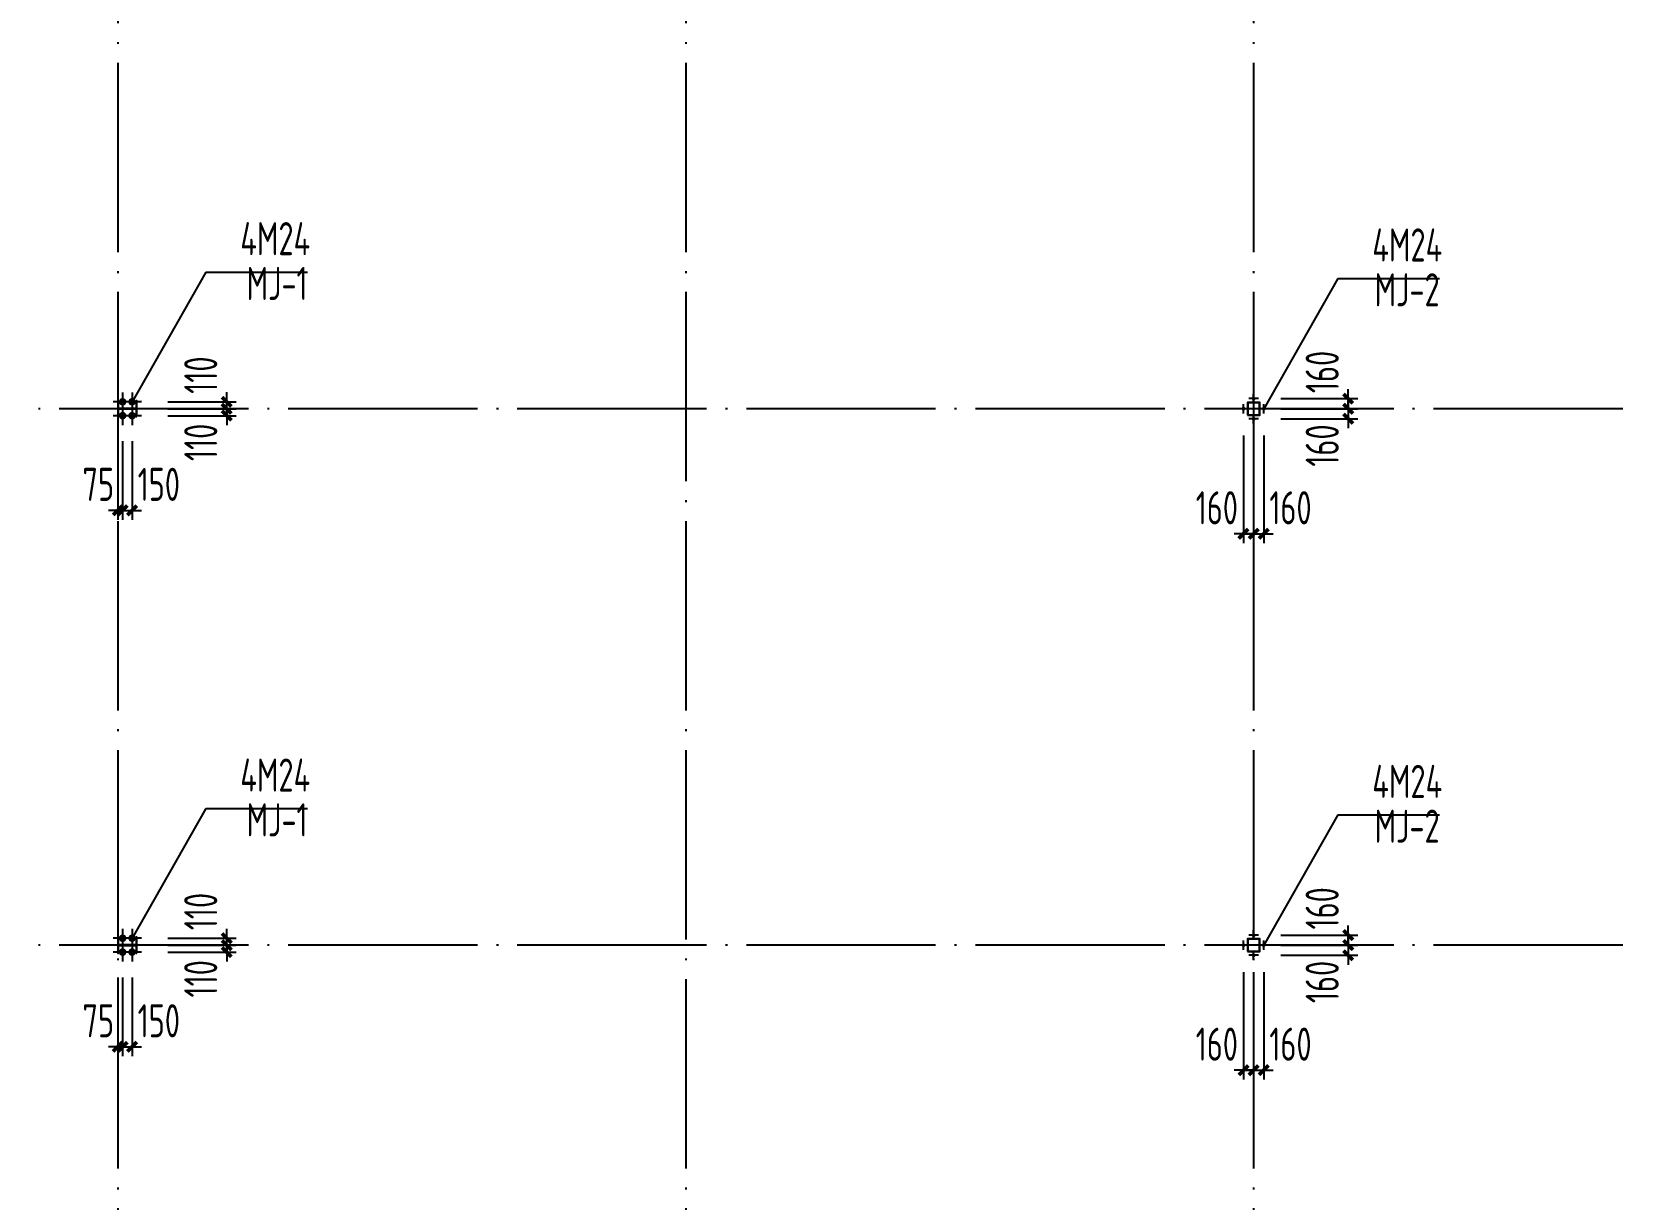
# Model space of a CAD drawing. Extents: x 753177 to 2169292, y -530934 to -273477.
# Drawn here: x 1113960 to 1139242, y -405400 to -386905 of the extents above; entities that cross this region are included whole.
import ezdxf
from ezdxf.enums import TextEntityAlignment as Align

# ---------------------------------------------------------------- set-up
doc = ezdxf.new("R2010")
doc.units = 0
doc.header["$LTSCALE"] = 1500
doc.header["$MEASUREMENT"] = 0
doc.linetypes.add('DASHED', pattern=[0.75, 0.5, -0.25])
doc.linetypes.add('DOTE', pattern=[2.42, 2, -0.2, 0.02, -0.2])
doc.layers.get('Defpoints').update_dxf_attribs({"color": 252})
for name, color, linetype in [('AXIS', 3, 'Continuous'), ('BOLT', 252, 'Continuous'), ('Boltx', 252, 'DASHED'), ('DIM', 3, 'Continuous'), ('M_Prof', 2, 'Continuous'), ('TEXT', 7, 'Continuous')]:
    doc.layers.add(name, color=color, linetype=linetype)
doc.styles.add('TSSD_Dimension', font='Tssdeng.shx', dxfattribs={"width": 0.7, "bigfont": 'hztxt.shx'})
doc.styles.add('TSSD_Label', font='Tssdeng.shx', dxfattribs={"width": 0.7, "bigfont": 'hztxt.shx'})
doc.dimstyles.new('TSSD_150_150', dxfattribs={"dimtxt": 525, "dimasz": 150, "dimexe": 150, "dimexo": 375, "dimgap": 150, "dimtad": 1, "dimdec": 0, "dimzin": 0, "dimdsep": 46, "dimtxsty": 'TSSD_Dimension', "dimblk": 'ARCHTICK', "dimblk1": 'ARCHTICK', "dimblk2": 'ARCHTICK', "dimcen": 0, "dimdle": 150, "dimclrt": 7, "dimadec": 0, "dimazin": 0, "dimtfac": 1, "dimtdec": 0, "dimtix": 1, "dimtmove": 2, "dimatfit": 3, "dimfxl": 0, "dimtolj": 1, "dimtzin": 0, "dimarcsym": 0})

# ---------------------------------------------------------------- blocks, each defined once
blk = doc.blocks.new('A$C72AE6952')
at = {"layer": 'AXIS', "color": 252, "linetype": 'DOTE'}
for p, q in [((0, 113500), (0, -3000)), ((9000, 113500), (9000, -3000)), ((18000, 113500), (18000, -3000)), ((42000, 93500), (-6000, 93500)), ((42000, 85000), (-6000, 85000))]:
    blk.add_line(p, q, dxfattribs=at)
blk = doc.blocks.new('A$C01EB0BB3')
at = {"layer": 'M_Prof'}
for points in [[(300, 93375), (300, 93625), (288, 93625), (288, 93504), (12, 93504), (12, 93625), (0, 93625), (0, 93375), (12, 93375), (12, 93496), (288, 93496), (288, 93375)], [(17900, 93400), (18100, 93400), (18100, 93600), (17900, 93600)], [(17906, 93406), (18094, 93406), (18094, 93594), (17906, 93594)], [(300, 84875), (300, 85125), (288, 85125), (288, 85004), (12, 85004), (12, 85125), (0, 85125), (0, 84875), (12, 84875), (12, 84996), (288, 84996), (288, 84875)], [(17900, 84900), (18100, 84900), (18100, 85100), (17900, 85100)], [(17906, 84906), (18094, 84906), (18094, 85094), (17906, 85094)]]:
    blk.add_lwpolyline(points, close=True, dxfattribs=at)
blk = doc.blocks.new('_ArchTick')
at = {"color": 0, "linetype": 'ByBlock', "const_width": 0.4}
blk.add_lwpolyline([(-0.5, -0.5), (0.5, 0.5)], dxfattribs=at)
blk = doc.blocks.new('*D415')
at = {"layer": 'Defpoints', "color": 0, "transparency": 16777216}
for p in [(1115398, -393016), (1115548, -393016), (1115548, -394486)]:
    blk.add_point(p, dxfattribs=at)
at = {"layer": 'DIM', "color": 0, "lineweight": -2, "transparency": 16777216}
for p, q in [((1115398, -393391), (1115398, -394636)), ((1115548, -393391), (1115548, -394636)), ((1115398, -394486), (1115248, -394486)), ((1115398, -394486), (1115548, -394486)), ((1115548, -394486), (1115698, -394486))]:
    blk.add_line(p, q, dxfattribs=at)
at = {"layer": 'DIM', "color": 0, "lineweight": -2, "transparency": 16777216, "xscale": 150, "yscale": 150, "zscale": 150}
blk.add_blockref('_ArchTick', (1115398, -394486), dxfattribs=at)
at = {"layer": 'DIM', "color": 0, "lineweight": -2, "transparency": 16777216, "xscale": 150, "yscale": 150, "zscale": 150, "rotation": 180}
blk.add_blockref('_ArchTick', (1115548, -394486), dxfattribs=at)
at = {"layer": 'DIM', "color": 7, "transparency": 16777216, "insert": (1115972, -394074), "char_height": 525, "attachment_point": 5, "style": 'TSSD_Dimension'}
blk.add_mtext('\\A1;150', dxfattribs=at)
blk = doc.blocks.new('*D416')
at = {"layer": 'Defpoints', "color": 0, "transparency": 16777216}
for p in [(1115739, -392876), (1115739, -392986), (1117048, -392876)]:
    blk.add_point(p, dxfattribs=at)
at = {"layer": 'DIM', "color": 0, "lineweight": -2, "transparency": 16777216}
for p, q in [((1117048, -392876), (1117048, -392726)), ((1116114, -392876), (1117198, -392876)), ((1116114, -392986), (1117198, -392986)), ((1117048, -392986), (1117048, -392876)), ((1117048, -392986), (1117048, -393136))]:
    blk.add_line(p, q, dxfattribs=at)
at = {"layer": 'DIM', "color": 0, "lineweight": -2, "transparency": 16777216, "xscale": 150, "yscale": 150, "zscale": 150}
for p, rotation in [((1117048, -392876), 270), ((1117048, -392986), 90)]:
    blk.add_blockref('_ArchTick', p, dxfattribs=dict(at, rotation=rotation))
at = {"layer": 'DIM', "color": 7, "transparency": 16777216, "insert": (1116636, -393409), "char_height": 525, "attachment_point": 5, "rotation": 90, "style": 'TSSD_Dimension'}
blk.add_mtext('\\A1;110', dxfattribs=at)
blk = doc.blocks.new('*D417')
at = {"layer": 'Defpoints', "color": 0, "transparency": 16777216}
for p in [(1115323, -393016), (1115398, -393016), (1115398, -394486)]:
    blk.add_point(p, dxfattribs=at)
at = {"layer": 'DIM', "color": 0, "lineweight": -2, "transparency": 16777216}
for p, q in [((1115323, -393391), (1115323, -394636)), ((1115398, -393391), (1115398, -394636)), ((1115323, -394486), (1115173, -394486)), ((1115323, -394486), (1115398, -394486)), ((1115398, -394486), (1115548, -394486))]:
    blk.add_line(p, q, dxfattribs=at)
at = {"layer": 'DIM', "color": 0, "lineweight": -2, "transparency": 16777216, "xscale": 150, "yscale": 150, "zscale": 150}
blk.add_blockref('_ArchTick', (1115323, -394486), dxfattribs=at)
at = {"layer": 'DIM', "color": 0, "lineweight": -2, "transparency": 16777216, "xscale": 150, "yscale": 150, "zscale": 150, "rotation": 180}
blk.add_blockref('_ArchTick', (1115398, -394486), dxfattribs=at)
at = {"layer": 'DIM', "color": 7, "transparency": 16777216, "insert": (1115013, -394074), "char_height": 525, "attachment_point": 5, "style": 'TSSD_Dimension'}
blk.add_mtext('\\A1;75', dxfattribs=at)
blk = doc.blocks.new('*D418')
at = {"layer": 'Defpoints', "color": 0, "transparency": 16777216}
for p in [(1115739, -392766), (1117048, -392766), (1115739, -392876)]:
    blk.add_point(p, dxfattribs=at)
at = {"layer": 'DIM', "color": 0, "lineweight": -2, "transparency": 16777216}
for p, q in [((1117048, -392766), (1117048, -392616)), ((1116114, -392766), (1117198, -392766)), ((1117048, -392876), (1117048, -392766)), ((1116114, -392876), (1117198, -392876)), ((1117048, -392876), (1117048, -393026))]:
    blk.add_line(p, q, dxfattribs=at)
at = {"layer": 'DIM', "color": 0, "lineweight": -2, "transparency": 16777216, "xscale": 150, "yscale": 150, "zscale": 150}
for p, rotation in [((1117048, -392766), 270), ((1117048, -392876), 90)]:
    blk.add_blockref('_ArchTick', p, dxfattribs=dict(at, rotation=rotation))
at = {"layer": 'DIM', "color": 7, "transparency": 16777216, "insert": (1116636, -392343), "char_height": 525, "attachment_point": 5, "rotation": 90, "style": 'TSSD_Dimension'}
blk.add_mtext('\\A1;110', dxfattribs=at)
blk = doc.blocks.new('*D411')
at = {"layer": 'Defpoints', "color": 0, "transparency": 16777216}
for p in [(1133163, -392927), (1133323, -392927), (1133323, -394857)]:
    blk.add_point(p, dxfattribs=at)
at = {"layer": 'DIM', "color": 0, "lineweight": -2, "transparency": 16777216}
for p, q in [((1133163, -393302), (1133163, -395007)), ((1133323, -393302), (1133323, -395007)), ((1133163, -394857), (1133013, -394857)), ((1133163, -394857), (1133323, -394857)), ((1133323, -394857), (1133473, -394857))]:
    blk.add_line(p, q, dxfattribs=at)
at = {"layer": 'DIM', "color": 0, "lineweight": -2, "transparency": 16777216, "xscale": 150, "yscale": 150, "zscale": 150}
blk.add_blockref('_ArchTick', (1133163, -394857), dxfattribs=at)
at = {"layer": 'DIM', "color": 0, "lineweight": -2, "transparency": 16777216, "xscale": 150, "yscale": 150, "zscale": 150, "rotation": 180}
blk.add_blockref('_ArchTick', (1133323, -394857), dxfattribs=at)
at = {"layer": 'DIM', "color": 7, "transparency": 16777216, "insert": (1132740, -394445), "char_height": 525, "attachment_point": 5, "style": 'TSSD_Dimension'}
blk.add_mtext('\\A1;160', dxfattribs=at)
blk = doc.blocks.new('*D412')
at = {"layer": 'Defpoints', "color": 0, "transparency": 16777216}
for p in [(1133323, -392927), (1133483, -392927), (1133483, -394857)]:
    blk.add_point(p, dxfattribs=at)
at = {"layer": 'DIM', "color": 0, "lineweight": -2, "transparency": 16777216}
for p, q in [((1133323, -393302), (1133323, -395007)), ((1133483, -393302), (1133483, -395007)), ((1133323, -394857), (1133173, -394857)), ((1133323, -394857), (1133483, -394857)), ((1133483, -394857), (1133633, -394857))]:
    blk.add_line(p, q, dxfattribs=at)
at = {"layer": 'DIM', "color": 0, "lineweight": -2, "transparency": 16777216, "xscale": 150, "yscale": 150, "zscale": 150}
blk.add_blockref('_ArchTick', (1133323, -394857), dxfattribs=at)
at = {"layer": 'DIM', "color": 0, "lineweight": -2, "transparency": 16777216, "xscale": 150, "yscale": 150, "zscale": 150, "rotation": 180}
blk.add_blockref('_ArchTick', (1133483, -394857), dxfattribs=at)
at = {"layer": 'DIM', "color": 7, "transparency": 16777216, "insert": (1133907, -394445), "char_height": 525, "attachment_point": 5, "style": 'TSSD_Dimension'}
blk.add_mtext('\\A1;160', dxfattribs=at)
blk = doc.blocks.new('*D413')
at = {"layer": 'Defpoints', "color": 0, "transparency": 16777216}
for p in [(1133381, -392716), (1133381, -392876), (1134822, -392876)]:
    blk.add_point(p, dxfattribs=at)
at = {"layer": 'DIM', "color": 0, "lineweight": -2, "transparency": 16777216}
for p, q in [((1134822, -392716), (1134822, -392566)), ((1133756, -392716), (1134972, -392716)), ((1134822, -392716), (1134822, -392876)), ((1133756, -392876), (1134972, -392876)), ((1134822, -392876), (1134822, -393026))]:
    blk.add_line(p, q, dxfattribs=at)
at = {"layer": 'DIM', "color": 0, "lineweight": -2, "transparency": 16777216, "xscale": 150, "yscale": 150, "zscale": 150}
for p, rotation in [((1134822, -392716), 270), ((1134822, -392876), 90)]:
    blk.add_blockref('_ArchTick', p, dxfattribs=dict(at, rotation=rotation))
at = {"layer": 'DIM', "color": 7, "transparency": 16777216, "insert": (1134410, -392293), "char_height": 525, "attachment_point": 5, "rotation": 90, "style": 'TSSD_Dimension'}
blk.add_mtext('\\A1;160', dxfattribs=at)
blk = doc.blocks.new('*D414')
at = {"layer": 'Defpoints', "color": 0, "transparency": 16777216}
for p in [(1133381, -392876), (1133381, -393036), (1134822, -393036)]:
    blk.add_point(p, dxfattribs=at)
at = {"layer": 'DIM', "color": 0, "lineweight": -2, "transparency": 16777216}
for p, q in [((1134822, -392876), (1134822, -392726)), ((1133756, -392876), (1134972, -392876)), ((1133756, -393036), (1134972, -393036)), ((1134822, -392876), (1134822, -393036)), ((1134822, -393036), (1134822, -393186))]:
    blk.add_line(p, q, dxfattribs=at)
at = {"layer": 'DIM', "color": 0, "lineweight": -2, "transparency": 16777216, "xscale": 150, "yscale": 150, "zscale": 150}
for p, rotation in [((1134822, -392876), 270), ((1134822, -393036), 90)]:
    blk.add_blockref('_ArchTick', p, dxfattribs=dict(at, rotation=rotation))
at = {"layer": 'DIM', "color": 7, "transparency": 16777216, "insert": (1134410, -393459), "char_height": 525, "attachment_point": 5, "rotation": 90, "style": 'TSSD_Dimension'}
blk.add_mtext('\\A1;160', dxfattribs=at)
blk = doc.blocks.new('*D427')
at = {"layer": 'Defpoints', "color": 0, "transparency": 16777216}
for p in [(1115398, -401516), (1115548, -401516), (1115548, -402986)]:
    blk.add_point(p, dxfattribs=at)
at = {"layer": 'DIM', "color": 0, "lineweight": -2, "transparency": 16777216}
for p, q in [((1115398, -401891), (1115398, -403136)), ((1115548, -401891), (1115548, -403136)), ((1115398, -402986), (1115248, -402986)), ((1115398, -402986), (1115548, -402986)), ((1115548, -402986), (1115698, -402986))]:
    blk.add_line(p, q, dxfattribs=at)
at = {"layer": 'DIM', "color": 0, "lineweight": -2, "transparency": 16777216, "xscale": 150, "yscale": 150, "zscale": 150}
blk.add_blockref('_ArchTick', (1115398, -402986), dxfattribs=at)
at = {"layer": 'DIM', "color": 0, "lineweight": -2, "transparency": 16777216, "xscale": 150, "yscale": 150, "zscale": 150, "rotation": 180}
blk.add_blockref('_ArchTick', (1115548, -402986), dxfattribs=at)
at = {"layer": 'DIM', "color": 7, "transparency": 16777216, "insert": (1115972, -402574), "char_height": 525, "attachment_point": 5, "style": 'TSSD_Dimension'}
blk.add_mtext('\\A1;150', dxfattribs=at)
blk = doc.blocks.new('*D428')
at = {"layer": 'Defpoints', "color": 0, "transparency": 16777216}
for p in [(1115739, -401376), (1117048, -401376), (1115739, -401486)]:
    blk.add_point(p, dxfattribs=at)
at = {"layer": 'DIM', "color": 0, "lineweight": -2, "transparency": 16777216}
for p, q in [((1116114, -401376), (1117198, -401376)), ((1117048, -401376), (1117048, -401226)), ((1117048, -401486), (1117048, -401376)), ((1116114, -401486), (1117198, -401486)), ((1117048, -401486), (1117048, -401636))]:
    blk.add_line(p, q, dxfattribs=at)
at = {"layer": 'DIM', "color": 0, "lineweight": -2, "transparency": 16777216, "xscale": 150, "yscale": 150, "zscale": 150}
for p, rotation in [((1117048, -401376), 270), ((1117048, -401486), 90)]:
    blk.add_blockref('_ArchTick', p, dxfattribs=dict(at, rotation=rotation))
at = {"layer": 'DIM', "color": 7, "transparency": 16777216, "insert": (1116636, -401909), "char_height": 525, "attachment_point": 5, "rotation": 90, "style": 'TSSD_Dimension'}
blk.add_mtext('\\A1;110', dxfattribs=at)
blk = doc.blocks.new('*D429')
at = {"layer": 'Defpoints', "color": 0, "transparency": 16777216}
for p in [(1115323, -401516), (1115398, -401516), (1115398, -402986)]:
    blk.add_point(p, dxfattribs=at)
at = {"layer": 'DIM', "color": 0, "lineweight": -2, "transparency": 16777216}
for p, q in [((1115323, -401891), (1115323, -403136)), ((1115398, -401891), (1115398, -403136)), ((1115323, -402986), (1115173, -402986)), ((1115323, -402986), (1115398, -402986)), ((1115398, -402986), (1115548, -402986))]:
    blk.add_line(p, q, dxfattribs=at)
at = {"layer": 'DIM', "color": 0, "lineweight": -2, "transparency": 16777216, "xscale": 150, "yscale": 150, "zscale": 150}
blk.add_blockref('_ArchTick', (1115323, -402986), dxfattribs=at)
at = {"layer": 'DIM', "color": 0, "lineweight": -2, "transparency": 16777216, "xscale": 150, "yscale": 150, "zscale": 150, "rotation": 180}
blk.add_blockref('_ArchTick', (1115398, -402986), dxfattribs=at)
at = {"layer": 'DIM', "color": 7, "transparency": 16777216, "insert": (1115013, -402574), "char_height": 525, "attachment_point": 5, "style": 'TSSD_Dimension'}
blk.add_mtext('\\A1;75', dxfattribs=at)
blk = doc.blocks.new('*D430')
at = {"layer": 'Defpoints', "color": 0, "transparency": 16777216}
for p in [(1115739, -401266), (1115739, -401376), (1117048, -401266)]:
    blk.add_point(p, dxfattribs=at)
at = {"layer": 'DIM', "color": 0, "lineweight": -2, "transparency": 16777216}
for p, q in [((1117048, -401266), (1117048, -401116)), ((1116114, -401266), (1117198, -401266)), ((1116114, -401376), (1117198, -401376)), ((1117048, -401376), (1117048, -401266)), ((1117048, -401376), (1117048, -401526))]:
    blk.add_line(p, q, dxfattribs=at)
at = {"layer": 'DIM', "color": 0, "lineweight": -2, "transparency": 16777216, "xscale": 150, "yscale": 150, "zscale": 150}
for p, rotation in [((1117048, -401266), 270), ((1117048, -401376), 90)]:
    blk.add_blockref('_ArchTick', p, dxfattribs=dict(at, rotation=rotation))
at = {"layer": 'DIM', "color": 7, "transparency": 16777216, "insert": (1116636, -400843), "char_height": 525, "attachment_point": 5, "rotation": 90, "style": 'TSSD_Dimension'}
blk.add_mtext('\\A1;110', dxfattribs=at)
blk = doc.blocks.new('*D423')
at = {"layer": 'Defpoints', "color": 0, "transparency": 16777216}
for p in [(1133163, -401427), (1133323, -401427), (1133323, -403357)]:
    blk.add_point(p, dxfattribs=at)
at = {"layer": 'DIM', "color": 0, "lineweight": -2, "transparency": 16777216}
for p, q in [((1133163, -401802), (1133163, -403507)), ((1133323, -401802), (1133323, -403507)), ((1133163, -403357), (1133013, -403357)), ((1133163, -403357), (1133323, -403357)), ((1133323, -403357), (1133473, -403357))]:
    blk.add_line(p, q, dxfattribs=at)
at = {"layer": 'DIM', "color": 0, "lineweight": -2, "transparency": 16777216, "xscale": 150, "yscale": 150, "zscale": 150}
blk.add_blockref('_ArchTick', (1133163, -403357), dxfattribs=at)
at = {"layer": 'DIM', "color": 0, "lineweight": -2, "transparency": 16777216, "xscale": 150, "yscale": 150, "zscale": 150, "rotation": 180}
blk.add_blockref('_ArchTick', (1133323, -403357), dxfattribs=at)
at = {"layer": 'DIM', "color": 7, "transparency": 16777216, "insert": (1132740, -402945), "char_height": 525, "attachment_point": 5, "style": 'TSSD_Dimension'}
blk.add_mtext('\\A1;160', dxfattribs=at)
blk = doc.blocks.new('*D424')
at = {"layer": 'Defpoints', "color": 0, "transparency": 16777216}
for p in [(1133323, -401427), (1133483, -401427), (1133483, -403357)]:
    blk.add_point(p, dxfattribs=at)
at = {"layer": 'DIM', "color": 0, "lineweight": -2, "transparency": 16777216}
for p, q in [((1133323, -401802), (1133323, -403507)), ((1133483, -401802), (1133483, -403507)), ((1133323, -403357), (1133173, -403357)), ((1133323, -403357), (1133483, -403357)), ((1133483, -403357), (1133633, -403357))]:
    blk.add_line(p, q, dxfattribs=at)
at = {"layer": 'DIM', "color": 0, "lineweight": -2, "transparency": 16777216, "xscale": 150, "yscale": 150, "zscale": 150}
blk.add_blockref('_ArchTick', (1133323, -403357), dxfattribs=at)
at = {"layer": 'DIM', "color": 0, "lineweight": -2, "transparency": 16777216, "xscale": 150, "yscale": 150, "zscale": 150, "rotation": 180}
blk.add_blockref('_ArchTick', (1133483, -403357), dxfattribs=at)
at = {"layer": 'DIM', "color": 7, "transparency": 16777216, "insert": (1133907, -402945), "char_height": 525, "attachment_point": 5, "style": 'TSSD_Dimension'}
blk.add_mtext('\\A1;160', dxfattribs=at)
blk = doc.blocks.new('*D425')
at = {"layer": 'Defpoints', "color": 0, "transparency": 16777216}
for p in [(1133381, -401216), (1133381, -401376), (1134822, -401376)]:
    blk.add_point(p, dxfattribs=at)
at = {"layer": 'DIM', "color": 0, "lineweight": -2, "transparency": 16777216}
for p, q in [((1134822, -401216), (1134822, -401066)), ((1133756, -401216), (1134972, -401216)), ((1133756, -401376), (1134972, -401376)), ((1134822, -401216), (1134822, -401376)), ((1134822, -401376), (1134822, -401526))]:
    blk.add_line(p, q, dxfattribs=at)
at = {"layer": 'DIM', "color": 0, "lineweight": -2, "transparency": 16777216, "xscale": 150, "yscale": 150, "zscale": 150}
for p, rotation in [((1134822, -401216), 270), ((1134822, -401376), 90)]:
    blk.add_blockref('_ArchTick', p, dxfattribs=dict(at, rotation=rotation))
at = {"layer": 'DIM', "color": 7, "transparency": 16777216, "insert": (1134410, -400793), "char_height": 525, "attachment_point": 5, "rotation": 90, "style": 'TSSD_Dimension'}
blk.add_mtext('\\A1;160', dxfattribs=at)
blk = doc.blocks.new('*D426')
at = {"layer": 'Defpoints', "color": 0, "transparency": 16777216}
for p in [(1133381, -401376), (1133381, -401536), (1134822, -401536)]:
    blk.add_point(p, dxfattribs=at)
at = {"layer": 'DIM', "color": 0, "lineweight": -2, "transparency": 16777216}
for p, q in [((1133756, -401376), (1134972, -401376)), ((1134822, -401376), (1134822, -401226)), ((1134822, -401376), (1134822, -401536)), ((1133756, -401536), (1134972, -401536)), ((1134822, -401536), (1134822, -401686))]:
    blk.add_line(p, q, dxfattribs=at)
at = {"layer": 'DIM', "color": 0, "lineweight": -2, "transparency": 16777216, "xscale": 150, "yscale": 150, "zscale": 150}
for p, rotation in [((1134822, -401376), 270), ((1134822, -401536), 90)]:
    blk.add_blockref('_ArchTick', p, dxfattribs=dict(at, rotation=rotation))
at = {"layer": 'DIM', "color": 7, "transparency": 16777216, "insert": (1134410, -401959), "char_height": 525, "attachment_point": 5, "rotation": 90, "style": 'TSSD_Dimension'}
blk.add_mtext('\\A1;160', dxfattribs=at)

msp = doc.modelspace()

# ---------------------------------------------------------------- linework, layer by layer
at = {"layer": 'BOLT'}
for p, q in [((1133163.2, -392951.1), (1133163.2, -392801.1)), ((1133398.2, -392716.1), (1133248.2, -392716.1)), ((1133323.2, -392791.1), (1133323.2, -392641.1)), ((1133483.2, -392951.1), (1133483.2, -392801.1)), ((1133238.2, -392876.1), (1133088.2, -392876.1)), ((1133398.2, -393036.1), (1133248.2, -393036.1)), ((1133323.2, -393111.1), (1133323.2, -392961.1)), ((1133558.2, -392876.1), (1133408.2, -392876.1)), ((1133323.2, -401291.1), (1133323.2, -401141.1)), ((1133238.2, -401376.1), (1133088.2, -401376.1)), ((1133163.2, -401451.1), (1133163.2, -401301.1)), ((1133398.2, -401216.1), (1133248.2, -401216.1)), ((1133323.2, -401611.1), (1133323.2, -401461.1)), ((1133558.2, -401376.1), (1133408.2, -401376.1)), ((1133483.2, -401451.1), (1133483.2, -401301.1)), ((1133398.2, -401536.1), (1133248.2, -401536.1))]:
    msp.add_line(p, q, dxfattribs=at)
at = {"layer": 'BOLT', "const_width": 30}
for points in [[(1133163.2, -392861.1, 1), (1133163.2, -392891.1, 1)], [(1133323.2, -392701.1, 1), (1133323.2, -392731.1, 1)], [(1133483.2, -392861.1, 1), (1133483.2, -392891.1, 1)], [(1133323.2, -393021.1, 1), (1133323.2, -393051.1, 1)], [(1133323.2, -401201.1, 1), (1133323.2, -401231.1, 1)], [(1133163.2, -401361.1, 1), (1133163.2, -401391.1, 1)], [(1133483.2, -401361.1, 1), (1133483.2, -401391.1, 1)], [(1133323.2, -401521.1, 1), (1133323.2, -401551.1, 1)]]:
    msp.add_lwpolyline(points, format="xyb", close=True, dxfattribs=at)
at = {"layer": 'Boltx'}
for p, q in [((1115398.2, -392616.1), (1115398.2, -392916.1)), ((1115548.2, -392616.1), (1115548.2, -392916.1)), ((1115548.2, -392766.1), (1115248.2, -392766.1)), ((1115698.2, -392766.1), (1115398.2, -392766.1)), ((1115398.2, -392836.1), (1115398.2, -393136.1)), ((1115548.2, -392836.1), (1115548.2, -393136.1)), ((1115548.2, -392986.1), (1115248.2, -392986.1)), ((1115698.2, -392986.1), (1115398.2, -392986.1)), ((1115398.2, -401116.1), (1115398.2, -401416.1)), ((1115548.2, -401116.1), (1115548.2, -401416.1)), ((1115548.2, -401266.1), (1115248.2, -401266.1)), ((1115698.2, -401266.1), (1115398.2, -401266.1)), ((1115398.2, -401336.1), (1115398.2, -401636.1)), ((1115548.2, -401336.1), (1115548.2, -401636.1)), ((1115548.2, -401486.1), (1115248.2, -401486.1)), ((1115698.2, -401486.1), (1115398.2, -401486.1))]:
    msp.add_line(p, q, dxfattribs=at)
at = {"layer": 'Boltx', "const_width": 60}
for points in [[(1115368.2, -392766.1, 1), (1115428.2, -392766.1, 1)], [(1115518.2, -392766.1, 1), (1115578.2, -392766.1, 1)], [(1115368.2, -392986.1, 1), (1115428.2, -392986.1, 1)], [(1115518.2, -392986.1, 1), (1115578.2, -392986.1, 1)]]:
    msp.add_lwpolyline(points, format="xyb", close=True, dxfattribs=at)
at = {"layer": 'Boltx'}
for points in [[(1115368.2, -401266.1, 60, 60, 1), (1115428.2, -401266.1, 60, 60, 1)], [(1115518.2, -401266.1, 60, 60, 1), (1115578.2, -401266.1, 60, 60, 1)], [(1115368.2, -401486.1, 60, 60, 1), (1115428.2, -401486.1, 60, 60, 1)], [(1115518.2, -401486.1, 60, 60, 1), (1115578.2, -401486.1, 60, 60, 1)]]:
    msp.add_lwpolyline(points, format="xyseb", close=True, dxfattribs=at)
at = {"layer": 'TEXT'}
for p, q in [((1116714.7, -390712.3), (1115542.5, -392776.1)), ((1116714.7, -390712.3), (1118329.9, -390712.3)), ((1134655.3, -390812.3), (1133483.2, -392876.1)), ((1134655.3, -390812.3), (1136270.6, -390812.3)), ((1116714.7, -399212.3), (1115542.5, -401276.1)), ((1116714.7, -399212.3), (1118329.9, -399212.3)), ((1134655.3, -399312.3), (1133483.2, -401376.1)), ((1134655.3, -399312.3), (1136270.6, -399312.3))]:
    msp.add_line(p, q, dxfattribs=at)

# ---------------------------------------------------------------- block references
for name in ['A$C72AE6952', 'A$C01EB0BB3']:
    msp.add_blockref(name, (1115323.2, -486376.1))

# ---------------------------------------------------------------- texts
at = {"layer": 'TEXT', "style": 'TSSD_Label', "width": 0.7}
for s, p in [('4M24', (1118370.8, -390600.9)), ('4M24', (1136311.5, -390700.9)), ('MJ-1', (1118329.9, -391310.9)), ('MJ-2', (1136270.6, -391410.9)), ('4M24', (1118370.8, -399100.9)), ('4M24', (1136311.5, -399200.9)), ('MJ-1', (1118329.9, -399810.9)), ('MJ-2', (1136270.6, -399910.9))]:
    msp.add_text(s, height=525, dxfattribs=at).set_placement(p, align=Align.BOTTOM_RIGHT)

# ---------------------------------------------------------------- dimensions: what is measured, and where the dimension line sits
at = {"layer": 'DIM'}
for base, p1, p2, angle, picture, middle in [((1117048.2, -392766.1), (1115738.7, -392876.1), (1115738.7, -392766.1), 90, '*D418', (1116635.7, -392342.7)), ((1134822.2, -392876.1), (1133380.9, -392716.1), (1133380.9, -392876.1), 270, '*D413', (1134409.7, -392292.7)), ((1117048.2, -392876.1), (1115738.7, -392986.1), (1115738.7, -392876.1), 90, '*D416', (1116635.7, -393409.4)), ((1134822.2, -393036.1), (1133380.9, -392876.1), (1133380.9, -393036.1), 270, '*D414', (1134409.7, -393459.4)), ((1134822.2, -401376.1), (1133380.9, -401216.1), (1133380.9, -401376.1), 270, '*D425', (1134409.7, -400792.7)), ((1117048.2, -401266.1), (1115738.7, -401376.1), (1115738.7, -401266.1), 90, '*D430', (1116635.7, -400842.7)), ((1117048.2, -401376.1), (1115738.7, -401486.1), (1115738.7, -401376.1), 90, '*D428', (1116635.7, -401909.4)), ((1134822.2, -401536.1), (1133380.9, -401376.1), (1133380.9, -401536.1), 270, '*D426', (1134409.7, -401959.4))]:
    dim = msp.add_linear_dim(base=base, p1=p1, p2=p2, angle=angle, dimstyle='TSSD_150_150', dxfattribs=at)
    dim.commit()
    dim.dimension.update_dxf_attribs({"geometry": picture, "text_midpoint": middle, "dimtype": 160})
for base, p1, p2, picture, middle in [((1115398.2, -394486.1), (1115323.2, -393016.1), (1115398.2, -393016.1), '*D417', (1115012.9, -394073.6)), ((1115548.2, -394486.1), (1115398.2, -393016.1), (1115548.2, -393016.1), '*D415', (1115971.5, -394073.6)), ((1133323.2, -394857.5), (1133163.2, -392927.3), (1133323.2, -392927.3), '*D411', (1132739.8, -394445)), ((1133483.2, -394857.5), (1133323.2, -392927.3), (1133483.2, -392927.3), '*D412', (1133906.5, -394445)), ((1133323.2, -403357.5), (1133163.2, -401427.3), (1133323.2, -401427.3), '*D423', (1132739.8, -402945)), ((1133483.2, -403357.5), (1133323.2, -401427.3), (1133483.2, -401427.3), '*D424', (1133906.5, -402945)), ((1115398.2, -402986.1), (1115323.2, -401516.1), (1115398.2, -401516.1), '*D429', (1115012.9, -402573.6)), ((1115548.2, -402986.1), (1115398.2, -401516.1), (1115548.2, -401516.1), '*D427', (1115971.5, -402573.6))]:
    dim = msp.add_linear_dim(base=base, p1=p1, p2=p2, dimstyle='TSSD_150_150', dxfattribs=at)
    dim.commit()
    dim.dimension.update_dxf_attribs({"geometry": picture, "text_midpoint": middle, "dimtype": 160})

doc.saveas('drawing.dxf')
